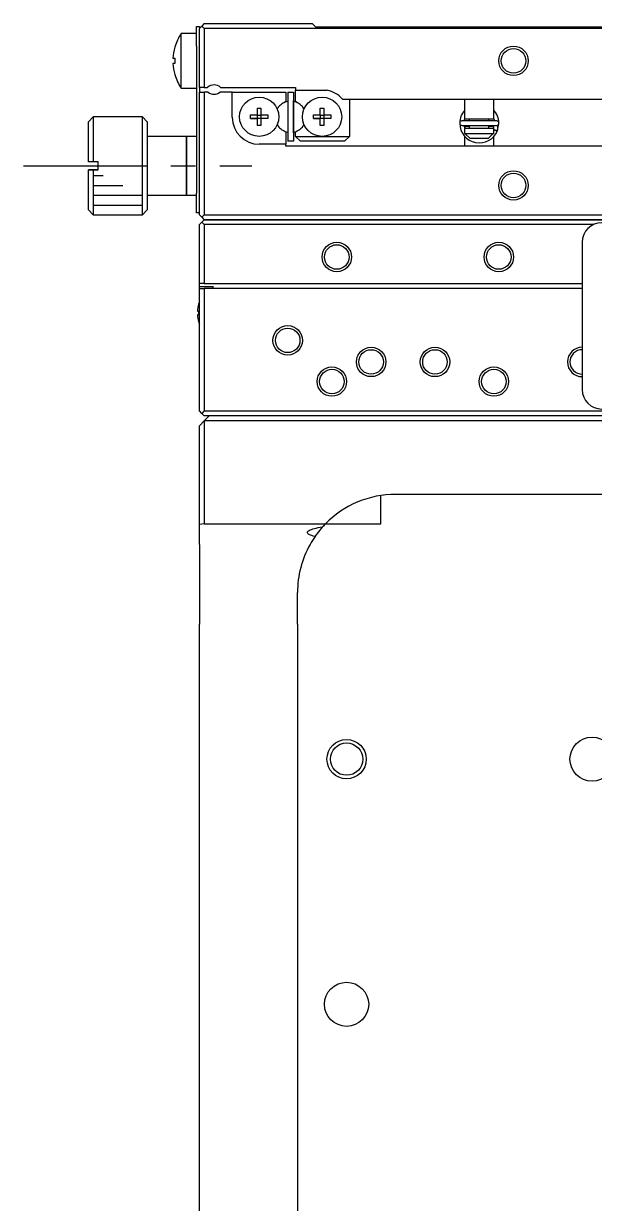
# Model space of a CAD drawing. Extents: x -524 to 387, y 9 to 736.
# Drawn here: x -194 to -135.8, y 615.2 to 735.5 of the extents above; entities that cross this region are included whole.
import ezdxf

# ---------------------------------------------------------------- set-up
doc = ezdxf.new("R2010")
doc.units = 0
doc.header["$LTSCALE"] = 10
doc.linetypes.add('CENTER', pattern=[2, 1.25, -0.25, 0.25, -0.25])
doc.layers.get('0').update_dxf_attribs({"linetype": 'CONTINUOUS'})
doc.layers.add('CENTER', color=1, linetype='CENTER')

msp = doc.modelspace()

# ---------------------------------------------------------------- linework, layer by layer
at = {"color": 7, "linetype": 'CONTINUOUS'}
for p, q in [((-176.37803, 733.171593), (-176.37803, 735.171593)), ((-176.37803, 735.171593), (-176.07803, 735.171593)), ((-175.82803, 735.221593), (-176.07803, 734.971593)), ((-176.07803, 735.171593), (-176.07803, 734.971593)), ((-175.57803, 735.471593), (-175.82803, 735.221593)), ((-175.82803, 735.221593), (-175.57803, 734.971593)), ((-175.57803, 735.471593), (-164.57803, 735.471593)), ((-164.22803, 735.121593), (-164.57803, 735.471593)), ((-107.92803, 735.121593), (-164.22803, 735.121593)), ((-177.920493, 728.871593), (-177.920493, 734.471593)), ((-176.37803, 734.471593), (-177.920493, 734.471593)), ((-176.07803, 728.971593), (-176.07803, 734.971593)), ((-175.57803, 734.971593), (-175.57803, 728.971593)), ((-96.57803, 734.971593), (-175.57803, 734.971593)), ((-178.577403, 733.07374), (-178.571234, 733.070732)), ((-176.37803, 733.171593), (-176.37803, 718.171593)), ((-178.764492, 731.931593), (-178.571234, 731.931593)), ((-178.571234, 731.931593), (-178.571234, 731.411593)), ((-178.571234, 731.411593), (-178.764492, 731.411593)), ((-178.571234, 730.272453), (-178.577403, 730.269445)), ((-177.920493, 728.871593), (-176.37803, 728.871593)), ((-176.07803, 728.971593), (-176.07803, 728.471593)), ((-175.57803, 728.971593), (-176.07803, 728.971593)), ((-176.07803, 715.971593), (-176.07803, 728.471593)), ((-176.07803, 728.471593), (-175.57803, 728.471593)), ((-175.57803, 728.971593), (-175.239468, 728.971593)), ((-175.57803, 728.471593), (-175.57803, 715.971593)), ((-175.17803, 728.471593), (-175.57803, 728.471593)), ((-172.72803, 728.471593), (-173.97803, 728.471593)), ((-173.916592, 728.971593), (-166.27803, 728.971593)), ((-172.72803, 725.921593), (-172.72803, 728.471593)), ((-172.72803, 728.471593), (-167.27803, 728.471593)), ((-167.27803, 728.471593), (-167.27803, 727.516005)), ((-167.07803, 728.471593), (-167.07803, 723.471593)), ((-167.07803, 728.471593), (-166.47803, 728.471593)), ((-166.47803, 728.471593), (-166.47803, 723.471593)), ((-166.47803, 728.471593), (-166.47803, 727.530489)), ((-166.27803, 728.971593), (-166.27803, 728.671593)), ((-166.27803, 728.671593), (-163.056015, 728.671593)), ((-166.27803, 727.516005), (-166.27803, 728.671593)), ((-170.15803, 726.857954), (-169.79803, 726.857954)), ((-170.15803, 726.151593), (-170.15803, 726.857954)), ((-169.79803, 726.857954), (-169.79803, 726.151593)), ((-167.27803, 727.516005), (-167.57178, 727.346408)), ((-166.478028, 727.530488), (-166.478028, 727.621593)), ((-166.478028, 724.321593), (-166.478028, 727.621593)), ((-166.478028, 727.530488), (-166.478028, 727.621593)), ((-166.478028, 727.530488), (-166.478028, 727.621593)), ((-166.478028, 727.530488), (-166.478028, 727.621593)), ((-166.478028, 727.530488), (-166.478028, 727.621593)), ((-166.478028, 727.530488), (-166.478028, 727.621593)), ((-166.478028, 727.530488), (-166.478028, 727.621593)), ((-166.478028, 727.530488), (-166.478028, 727.621593)), ((-166.478028, 727.530488), (-166.478028, 727.621593)), ((-166.478028, 727.530488), (-166.478028, 727.621593)), ((-166.478028, 727.530488), (-166.478028, 727.621593)), ((-166.478028, 727.530488), (-166.478028, 727.621593)), ((-166.478028, 727.530488), (-166.478028, 727.621593)), ((-166.478028, 727.530488), (-166.478028, 727.621593)), ((-166.478028, 727.530488), (-166.478028, 727.621593)), ((-166.478028, 727.530488), (-166.478028, 727.621593)), ((-166.478028, 727.530488), (-166.478028, 727.621593)), ((-166.478028, 727.530488), (-166.478028, 727.621593)), ((-166.478028, 727.530488), (-166.478028, 727.621593)), ((-166.478028, 727.530488), (-166.478028, 727.621593)), ((-166.478028, 727.530488), (-166.478028, 727.621593)), ((-166.478028, 727.530488), (-166.478028, 727.621593)), ((-166.478028, 727.530488), (-166.478028, 727.621593)), ((-166.478028, 727.530488), (-166.478028, 727.621593)), ((-166.478028, 727.530488), (-166.478028, 727.621593)), ((-166.478028, 727.530488), (-166.478028, 727.621593)), ((-166.478028, 727.530488), (-166.478028, 727.621593)), ((-166.478028, 727.530488), (-166.478028, 727.621593)), ((-166.478028, 727.530488), (-166.478028, 727.621593)), ((-166.478028, 727.530488), (-166.478028, 727.621593)), ((-166.478028, 727.530488), (-166.478028, 727.621593)), ((-165.98428, 727.346408), (-166.27803, 727.516005)), ((-163.75803, 726.857954), (-163.39803, 726.857954)), ((-163.75803, 726.151593), (-163.75803, 726.857954)), ((-163.39803, 726.857954), (-163.39803, 726.151593)), ((-161.498968, 727.771593), (-110.657092, 727.771593)), ((-160.77803, 727.771593), (-160.77803, 723.971593)), ((-149.07803, 727.771593), (-149.07803, 725.771593)), ((-146.07803, 725.771593), (-146.07803, 727.771593)), ((-186.87803, 725.971593), (-187.37803, 725.471593)), ((-187.37803, 721.371593), (-187.37803, 725.471593)), ((-186.87803, 725.971593), (-186.87803, 721.371593)), ((-181.87803, 725.971593), (-186.87803, 725.971593)), ((-181.87803, 715.971593), (-181.87803, 725.971593)), ((-181.37803, 725.471593), (-181.87803, 725.971593)), ((-181.37803, 725.471593), (-181.37803, 716.471593)), ((-170.864391, 726.151593), (-170.15803, 726.151593)), ((-170.864391, 725.791593), (-170.864391, 726.151593)), ((-170.15803, 725.791593), (-170.864391, 725.791593)), ((-170.864391, 725.791593), (-170.15803, 725.791593)), ((-170.147658, 726.14122), (-170.15803, 726.151593)), ((-170.147658, 725.801965), (-170.15803, 725.791593)), ((-170.15803, 725.085231), (-170.15803, 725.791593)), ((-170.147658, 726.14122), (-169.808402, 726.14122)), ((-170.147658, 725.801965), (-170.147658, 726.14122)), ((-169.808402, 725.801965), (-170.147658, 725.801965)), ((-169.808402, 726.14122), (-169.79803, 726.151593)), ((-169.808402, 726.14122), (-169.808402, 725.801965)), ((-169.808402, 725.801965), (-169.79803, 725.791593)), ((-169.79803, 726.151593), (-169.091668, 726.151593)), ((-169.79803, 725.791593), (-169.79803, 725.085231)), ((-169.091668, 725.791593), (-169.79803, 725.791593)), ((-169.091668, 725.791593), (-169.79803, 725.791593)), ((-169.091668, 726.151593), (-169.091668, 725.791593)), ((-164.464391, 726.151593), (-163.75803, 726.151593)), ((-164.464391, 725.791593), (-164.464391, 726.151593)), ((-163.75803, 725.791593), (-164.464391, 725.791593)), ((-164.464391, 725.791593), (-163.75803, 725.791593)), ((-163.747658, 726.14122), (-163.75803, 726.151593)), ((-163.747658, 725.801965), (-163.75803, 725.791593)), ((-163.75803, 725.085231), (-163.75803, 725.791593)), ((-163.747658, 726.14122), (-163.408402, 726.14122)), ((-163.747658, 725.801965), (-163.747658, 726.14122)), ((-163.408402, 725.801965), (-163.747658, 725.801965)), ((-163.408402, 726.14122), (-163.39803, 726.151593)), ((-163.408402, 726.14122), (-163.408402, 725.801965)), ((-163.408402, 725.801965), (-163.39803, 725.791593)), ((-163.39803, 726.151593), (-162.691668, 726.151593)), ((-163.39803, 725.791593), (-163.39803, 725.085231)), ((-162.691668, 725.791593), (-163.39803, 725.791593)), ((-162.691668, 725.791593), (-163.39803, 725.791593)), ((-162.691668, 726.151593), (-162.691668, 725.791593)), ((-145.784717, 725.541858), (-149.334717, 725.541858)), ((-149.094009, 725.541912), (-149.042426, 725.771685)), ((-149.07803, 725.771593), (-146.07803, 725.771593)), ((-148.57803, 725.771593), (-148.57803, 725.541858)), ((-146.57803, 725.541858), (-146.57803, 725.771593)), ((-146.077199, 725.771839), (-146.025112, 725.54191)), ((-169.79803, 725.085231), (-170.15803, 725.085231)), ((-167.57178, 724.596777), (-167.27803, 724.427181)), ((-167.27803, 724.427181), (-167.27803, 723.171593)), ((-166.47803, 724.412697), (-166.47803, 723.471593)), ((-166.478028, 724.321593), (-166.478028, 724.412697)), ((-166.478028, 724.321593), (-166.478028, 724.412697)), ((-166.478028, 724.321593), (-166.478028, 724.412697)), ((-166.478028, 724.321593), (-166.478028, 724.412697)), ((-166.478028, 724.321593), (-166.478028, 724.412697)), ((-166.478028, 724.321593), (-166.478028, 724.412697)), ((-166.478028, 724.321593), (-166.478028, 724.412697)), ((-166.478028, 724.321593), (-166.478028, 724.412697)), ((-166.478028, 724.321593), (-166.478028, 724.412697)), ((-166.478028, 724.321593), (-166.478028, 724.412697)), ((-166.478028, 724.321593), (-166.478028, 724.412697)), ((-166.478028, 724.321593), (-166.478028, 724.412697)), ((-166.478028, 724.321593), (-166.478028, 724.412697)), ((-166.478028, 724.321593), (-166.478028, 724.412697)), ((-166.478028, 724.321593), (-166.478028, 724.412697)), ((-166.478028, 724.321593), (-166.478028, 724.412697)), ((-166.478028, 724.321593), (-166.478028, 724.412697)), ((-166.478028, 724.321593), (-166.478028, 724.412697)), ((-166.478028, 724.321593), (-166.478028, 724.412697)), ((-166.478028, 724.321593), (-166.478028, 724.412697)), ((-166.478028, 724.321593), (-166.478028, 724.412697)), ((-166.478028, 724.321593), (-166.478028, 724.412697)), ((-166.478028, 724.321593), (-166.478028, 724.412697)), ((-166.478028, 724.321593), (-166.478028, 724.412697)), ((-166.27803, 724.427181), (-165.98428, 724.596777)), ((-166.27803, 723.971593), (-166.27803, 724.427181)), ((-163.39803, 725.085231), (-163.75803, 725.085231)), ((-149.42546, 724.600864), (-149.404824, 724.545121)), ((-149.403898, 724.545593), (-149.390945, 724.515335)), ((-149.334717, 725.091858), (-145.784717, 725.091858)), ((-149.011374, 724.771507), (-149.094336, 725.091841)), ((-146.07803, 724.771593), (-149.07803, 724.771593)), ((-149.07803, 724.771593), (-149.07803, 724.271593)), ((-149.07803, 724.271593), (-149.023713, 724.271593)), ((-149.023713, 724.271593), (-146.132347, 724.271593)), ((-148.494545, 723.771593), (-149.023713, 724.271593)), ((-149.010238, 724.825385), (-149.009681, 724.83901)), ((-149.010095, 724.811752), (-149.010238, 724.825385)), ((-149.009253, 724.798148), (-149.010095, 724.811752)), ((-149.009681, 724.83901), (-149.008426, 724.852589)), ((-149.007715, 724.78461), (-149.009253, 724.798148)), ((-149.008426, 724.852589), (-149.006476, 724.866087)), ((-149.005565, 724.771591), (-149.007715, 724.78461)), ((-149.006476, 724.866087), (-149.003837, 724.879467)), ((-149.003837, 724.879467), (-149.000517, 724.892693)), ((-149.000517, 724.892693), (-148.996527, 724.90573)), ((-148.996527, 724.90573), (-148.991877, 724.918544)), ((-148.991877, 724.918544), (-148.986583, 724.9311)), ((-148.986583, 724.9311), (-148.980661, 724.943367)), ((-148.980661, 724.943367), (-148.974127, 724.955314)), ((-148.974127, 724.955314), (-148.967001, 724.96691)), ((-148.967001, 724.96691), (-148.959303, 724.978128)), ((-148.57803, 724.971593), (-148.964262, 724.971593)), ((-148.959303, 724.978128), (-148.951056, 724.988939)), ((-148.951056, 724.988939), (-148.942282, 724.999319)), ((-148.942282, 724.999319), (-148.933005, 725.009243)), ((-148.933005, 725.009243), (-148.923251, 725.018688)), ((-148.923251, 725.018688), (-148.913046, 725.027633)), ((-148.913046, 725.027633), (-148.902416, 725.036059)), ((-148.902416, 725.036059), (-148.891389, 725.043945)), ((-148.891389, 725.043945), (-148.879993, 725.051277)), ((-148.879993, 725.051277), (-148.868256, 725.058038)), ((-148.868256, 725.058038), (-148.856208, 725.064214)), ((-148.856208, 725.064214), (-148.843878, 725.069793)), ((-148.843878, 725.069793), (-148.831296, 725.074762)), ((-148.831296, 725.074762), (-148.818491, 725.079113)), ((-148.818491, 725.079113), (-148.805496, 725.082837)), ((-148.805496, 725.082837), (-148.792339, 725.085925)), ((-148.792339, 725.085925), (-148.779052, 725.088373)), ((-148.779052, 725.088373), (-148.765666, 725.090176)), ((-148.765666, 725.090176), (-148.752212, 725.09133)), ((-148.752212, 725.09133), (-148.738721, 725.091834)), ((-148.738721, 725.091834), (-148.735165, 725.091858)), ((-148.57803, 725.091858), (-148.57803, 724.771593)), ((-146.132347, 724.271593), (-146.661515, 723.771593)), ((-146.57803, 724.771593), (-146.57803, 725.091858)), ((-146.155306, 724.971593), (-146.57803, 724.971593)), ((-146.384269, 725.091858), (-146.371483, 725.09156)), ((-146.371483, 725.09156), (-146.358019, 725.090612)), ((-146.358019, 725.090612), (-146.344617, 725.089015)), ((-146.344617, 725.089015), (-146.33131, 725.086774)), ((-146.33131, 725.086774), (-146.318127, 725.083893)), ((-146.318127, 725.083893), (-146.305099, 725.080378)), ((-146.305099, 725.080378), (-146.292257, 725.076238)), ((-146.292257, 725.076238), (-146.27963, 725.071479)), ((-146.27963, 725.071479), (-146.267248, 725.066113)), ((-146.267248, 725.066113), (-146.25514, 725.060151)), ((-146.25514, 725.060151), (-146.243335, 725.053605)), ((-146.243335, 725.053605), (-146.231861, 725.046489)), ((-146.231861, 725.046489), (-146.220747, 725.038818)), ((-146.220747, 725.038818), (-146.210019, 725.030608)), ((-146.210019, 725.030608), (-146.199705, 725.021877)), ((-146.199705, 725.021877), (-146.18983, 725.012644)), ((-146.18983, 725.012644), (-146.180421, 725.00293)), ((-146.180421, 725.00293), (-146.171501, 724.992755)), ((-146.171501, 724.992755), (-146.163095, 724.982144)), ((-146.163095, 724.982144), (-146.155226, 724.97112)), ((-146.155226, 724.97112), (-146.147914, 724.959709)), ((-146.147914, 724.959709), (-146.141182, 724.947939)), ((-146.141182, 724.947939), (-146.135047, 724.935836)), ((-146.135047, 724.935836), (-146.129529, 724.923432)), ((-146.132347, 724.271593), (-146.07803, 724.271593)), ((-146.129529, 724.923432), (-146.124644, 724.910756)), ((-146.124644, 724.910756), (-146.120406, 724.897841)), ((-146.120406, 724.897841), (-146.11683, 724.88472)), ((-146.11683, 724.88472), (-146.113926, 724.871426)), ((-146.113926, 724.871426), (-146.111704, 724.857994)), ((-146.112974, 724.776535), (-146.113871, 724.771578)), ((-146.111019, 724.790032), (-146.112974, 724.776535)), ((-146.111704, 724.857994), (-146.110172, 724.844461)), ((-146.109759, 724.80361), (-146.111019, 724.790032)), ((-146.110172, 724.844461), (-146.109336, 724.830861)), ((-146.109197, 724.817232), (-146.109759, 724.80361)), ((-146.109336, 724.830861), (-146.109197, 724.817232)), ((-145.975972, 724.612544), (-146.078044, 724.66468)), ((-146.07803, 724.271593), (-146.07803, 724.771593)), ((-146.07803, 724.675153), (-146.06691, 724.668844)), ((-146.06691, 724.668844), (-146.054922, 724.662314)), ((-146.054922, 724.662314), (-146.042136, 724.655601)), ((-146.042136, 724.655601), (-146.028631, 724.648747)), ((-146.028631, 724.648747), (-146.014488, 724.641791)), ((-146.014488, 724.641791), (-145.99979, 724.634775)), ((-145.99979, 724.634775), (-145.984626, 724.627743)), ((-145.984626, 724.627743), (-145.969088, 724.620736)), ((-145.719415, 724.536226), (-145.975972, 724.612544)), ((-145.969088, 724.620736), (-145.953268, 724.613795)), ((-145.953268, 724.613795), (-145.937262, 724.606964)), ((-145.937262, 724.606964), (-145.921166, 724.600282)), ((-145.921166, 724.600282), (-145.905075, 724.59379)), ((-145.905075, 724.59379), (-145.889088, 724.587526)), ((-145.889088, 724.587526), (-145.873299, 724.58153)), ((-145.873299, 724.58153), (-145.857803, 724.575835)), ((-145.857803, 724.575835), (-145.842695, 724.570477)), ((-145.842695, 724.570477), (-145.828063, 724.565488)), ((-145.828063, 724.565488), (-145.813996, 724.560898)), ((-145.813996, 724.560898), (-145.800579, 724.556733)), ((-145.800579, 724.556733), (-145.787892, 724.55302)), ((-145.787892, 724.55302), (-145.776011, 724.549781)), ((-145.776011, 724.549781), (-145.765007, 724.547034)), ((-145.765007, 724.547034), (-145.754947, 724.544797)), ((-145.754947, 724.544797), (-145.745891, 724.543083)), ((-145.745891, 724.543083), (-145.737893, 724.541902)), ((-145.737893, 724.541902), (-145.731001, 724.541261)), ((-145.733937, 724.502998), (-145.71678, 724.542646)), ((-145.731001, 724.541261), (-145.725257, 724.541164)), ((-145.725257, 724.541164), (-145.720695, 724.541612)), ((-145.720695, 724.541612), (-145.715107, 724.544268)), ((-145.715867, 725.100614), (-145.716645, 725.102445)), ((-145.70274, 725.067313), (-145.715867, 725.100614)), ((-145.715107, 724.544268), (-145.71461, 724.545121)), ((-145.71461, 724.545121), (-145.702273, 724.576708)), ((-145.691294, 725.03341), (-145.70274, 725.067313)), ((-145.702273, 724.576708), (-145.690887, 724.610639)), ((-145.694934, 724.596955), (-145.561185, 725.288201)), ((-145.681557, 724.998988), (-145.691294, 725.03341)), ((-145.690887, 724.610639), (-145.681212, 724.645088)), ((-145.673551, 724.964131), (-145.681557, 724.998988)), ((-145.681212, 724.645088), (-145.673272, 724.679968)), ((-145.667296, 724.928924), (-145.673551, 724.964131)), ((-145.673272, 724.679968), (-145.667084, 724.715192)), ((-145.662807, 724.893454), (-145.667296, 724.928924)), ((-145.667084, 724.715192), (-145.662665, 724.750675)), ((-145.660094, 724.857806), (-145.662807, 724.893454)), ((-145.662665, 724.750675), (-145.660023, 724.78633)), ((-145.659166, 724.822069), (-145.660094, 724.857806)), ((-145.660023, 724.78633), (-145.659166, 724.822069)), ((-177.37803, 723.971593), (-181.37803, 723.971593)), ((-177.37803, 717.971593), (-177.37803, 723.971593)), ((-177.37803, 723.971593), (-177.37803, 717.971593)), ((-176.37803, 723.971593), (-177.37803, 723.971593)), ((-167.27803, 723.171593), (-169.97803, 723.171593)), ((-167.27803, 722.971593), (-167.27803, 723.171593)), ((-166.47803, 723.471593), (-167.07803, 723.471593)), ((-165.77803, 723.471593), (-166.27803, 723.971593)), ((-166.27803, 723.971593), (-163.57803, 723.971593)), ((-161.27803, 723.471593), (-165.77803, 723.471593)), ((-163.57803, 723.971593), (-160.77803, 723.971593)), ((-160.77803, 723.971593), (-161.27803, 723.471593)), ((-149.07803, 724.016795), (-149.07803, 722.971593)), ((-146.661515, 723.771593), (-148.494545, 723.771593)), ((-146.07803, 722.971593), (-146.07803, 723.975275)), ((-104.87803, 722.971593), (-167.27803, 722.971593)), ((-186.87803, 721.371593), (-187.37803, 721.371593)), ((-186.37803, 721.371593), (-186.87803, 721.371593)), ((-186.37803, 720.571593), (-186.37803, 721.371593)), ((-186.87803, 720.571593), (-187.37803, 720.571593)), ((-187.37803, 720.571593), (-186.87803, 720.571593)), ((-187.37803, 716.471593), (-187.37803, 720.571593)), ((-186.37803, 720.571593), (-186.87803, 720.571593)), ((-186.87803, 720.571593), (-186.87803, 715.971593)), ((-186.87803, 720.571593), (-186.37803, 720.571593)), ((-181.37803, 717.971593), (-177.37803, 717.971593)), ((-177.37803, 717.971593), (-176.37803, 717.971593)), ((-176.37803, 716.171593), (-176.37803, 718.171593)), ((-187.37803, 716.471593), (-186.87803, 715.971593)), ((-186.87803, 715.971593), (-181.87803, 715.971593)), ((-181.87803, 715.971593), (-181.37803, 716.471593)), ((-176.07803, 716.171593), (-176.37803, 716.171593)), ((-175.82803, 715.721593), (-176.07803, 715.971593)), ((-175.57803, 715.971593), (-175.82803, 715.721593)), ((-175.57803, 715.971593), (-96.57803, 715.971593)), ((-176.07803, 714.971593), (-175.82803, 715.221593)), ((-176.07803, 708.971593), (-176.07803, 714.971593)), ((-175.82803, 715.721593), (-175.57803, 715.471593)), ((-175.82803, 715.221593), (-175.57803, 715.471593)), ((-175.57803, 714.971593), (-175.82803, 715.221593)), ((-175.57803, 715.471593), (-96.57803, 715.471593)), ((-96.57803, 715.471593), (-175.57803, 715.471593)), ((-175.57803, 714.971593), (-175.57803, 708.971593)), ((-135.94981, 714.971593), (-175.57803, 714.971593)), ((-137.07803, 713.171593), (-137.07803, 698.171593)), ((-175.57803, 708.971593), (-176.07803, 708.971593)), ((-176.07803, 708.671593), (-176.07803, 708.971593)), ((-176.07803, 708.671593), (-174.67803, 708.671593)), ((-176.07803, 708.471593), (-176.07803, 708.671593)), ((-175.57803, 708.971593), (-137.07803, 708.971593)), ((-174.67803, 708.471593), (-174.67803, 708.671593)), ((-176.07803, 695.971593), (-176.07803, 708.471593)), ((-176.07803, 708.471593), (-175.57803, 708.471593)), ((-175.57803, 708.471593), (-175.57803, 695.971593)), ((-137.07803, 708.471593), (-175.57803, 708.471593)), ((-176.152174, 706.860209), (-176.147552, 706.857954)), ((-176.267889, 706.151593), (-176.147552, 706.151593)), ((-176.147552, 705.791593), (-176.267889, 705.791593)), ((-176.147552, 705.085231), (-176.152174, 705.082977)), ((-176.147552, 706.151593), (-176.147552, 705.791593)), ((-175.82803, 695.721593), (-176.07803, 695.971593)), ((-175.57803, 695.971593), (-175.82803, 695.721593)), ((-175.57803, 695.471593), (-175.82803, 695.721593)), ((-175.57803, 695.971593), (-121.07803, 695.971593)), ((-175.57803, 694.971593), (-175.07803, 695.471593)), ((-96.57803, 695.471593), (-175.57803, 695.471593)), ((-176.07803, 694.471593), (-175.57803, 694.971593)), ((-176.07803, 684.383429), (-176.07803, 694.471593)), ((-175.57803, 694.971593), (-175.57803, 684.471593)), ((-96.57803, 694.971593), (-175.57803, 694.971593)), ((-157.57803, 684.471593), (-157.57803, 687.358453)), ((-116.07803, 687.471593), (-156.07803, 687.471593)), ((-175.57803, 684.471593), (-176.07803, 684.383429)), ((-176.07803, 682.355907), (-176.07803, 684.383429)), ((-175.57803, 684.471593), (-163.219458, 684.471593)), ((-165.07803, 683.589958), (-165.066451, 683.643584)), ((-165.065381, 683.533911), (-165.07803, 683.589958)), ((-165.066451, 683.643584), (-165.031782, 683.6969)), ((-165.027513, 683.478219), (-165.065381, 683.533911)), ((-165.031782, 683.6969), (-164.974224, 683.749596)), ((-164.964667, 683.423233), (-165.027513, 683.478219)), ((-164.974224, 683.749596), (-164.89411, 683.801369)), ((-164.87724, 683.369302), (-164.964667, 683.423233)), ((-164.89411, 683.801369), (-164.791903, 683.851917)), ((-164.765784, 683.316766), (-164.87724, 683.369302)), ((-164.791903, 683.851917), (-164.668196, 683.900949)), ((-164.631004, 683.265959), (-164.765784, 683.316766)), ((-164.668196, 683.900949), (-164.523703, 683.948181)), ((-164.523703, 683.948181), (-164.359263, 683.993338)), ((-164.359263, 683.993338), (-164.175827, 684.036161)), ((-164.295027, 683.170799), (-163.536175, 684.13313)), ((-164.175827, 684.036161), (-163.974457, 684.0764)), ((-163.974457, 684.0764), (-163.756319, 684.113823)), ((-163.756319, 684.113823), (-163.522675, 684.148213)), ((-163.218955, 684.471593), (-157.57803, 684.471593)), ((-176.07803, 682.355907), (-176.07803, 674.244311)), ((-164.473754, 683.2172), (-164.631004, 683.265959)), ((-164.295027, 683.170799), (-164.473754, 683.2172)), ((-166.07803, 674.244311), (-166.07803, 677.471593)), ((-176.07803, 596.471593), (-176.07803, 674.244311)), ((-166.07803, 674.244311), (-166.07803, 595.471593))]:
    msp.add_line(p, q, dxfattribs=at)
at = {"color": 3, "linetype": 'CONTINUOUS'}
for p, q in [((-186.87803, 719.971593), (-185.87803, 719.971593)), ((-186.87803, 718.971593), (-183.87803, 718.971593)), ((-186.87803, 717.971593), (-181.87803, 717.971593)), ((-186.87803, 716.971593), (-181.87803, 716.971593))]:
    msp.add_line(p, q, dxfattribs=at)
for centre, radius in [((-144.07803, 731.671593), 1.5), ((-144.07803, 718.971593), 1.5), ((-162.07803, 711.671593), 1.5), ((-145.57803, 711.671593), 1.5), ((-167.07803, 703.171593), 1.5), ((-158.57803, 700.971593), 1.5), ((-152.07803, 700.971593), 1.5), ((-162.57803, 698.971593), 1.5), ((-146.07803, 698.971593), 1.5), ((-161.07803, 660.471593), 2)]:
    msp.add_circle(centre, radius, dxfattribs=at)
at = {"color": 7, "linetype": 'CONTINUOUS'}
for centre, radius in [((-144.07803, 731.671593), 1.25), ((-169.97803, 725.971593), 2), ((-163.57803, 725.971593), 2), ((-144.07803, 718.971593), 1.25), ((-162.07803, 711.671593), 1.25), ((-145.57803, 711.671593), 1.25), ((-167.07803, 703.171593), 1.25), ((-158.57803, 700.971593), 1.25), ((-152.07803, 700.971593), 1.25), ((-162.57803, 698.971593), 1.25), ((-146.07803, 698.971593), 1.25), ((-161.07803, 660.471593), 1.65), ((-136.07803, 660.471593), 2.25), ((-161.07803, 635.471593), 2.25)]:
    msp.add_circle(centre, radius, dxfattribs=at)
for centre, radius, start, end in [((-173.77803, 731.671593), 5, 145.944202, 163.714157), ((-173.77803, 731.671593), 4.993235, 163.727445, 177.015233), ((-173.77803, 731.671593), 4.993235, 182.984767, 196.272555), ((-173.77803, 731.671593), 5, 196.285843, 214.055798), ((-174.57803, 728.221593), 1, 48.590378, 131.409622), ((-174.57803, 729.271593), 1, 233.130102, 306.869898), ((-163.57803, 725.971593), 2.75, 40.885193, 79.057501), ((-166.66322, 725.856593), 1.75, 134.995594, 148.113496), ((-166.778029, 725.971593), 1.5875, 135.000025, 149.566818), ((-166.77803, 725.971593), 1.5875, 120, 135), ((-166.778029, 725.971593), 1.5875, 100.893009, 120), ((-166.778029, 725.971593), 1.5875, 60, 79.10691), ((-166.77803, 725.971593), 1.5875, 45, 60), ((-166.89284, 725.856593), 1.75, 31.886504, 45.004406), ((-166.778029, 725.971593), 1.5875, 30.433263, 45.000025), ((-147.564381, 725.318368), 1.994033, 139.400601, 179.230412), ((-147.563559, 725.315346), 2.002667, 0.777946, 42.110892), ((-169.97803, 725.921593), 2.75, 180, 270), ((-149.334717, 725.316858), 0.225, 90, 270), ((-145.784717, 725.316858), 0.225, 270, 90), ((-166.66322, 726.086593), 1.75, 211.886504, 225.004406), ((-166.778029, 725.971593), 1.5875, 210.433182, 224.999975), ((-166.77803, 725.971593), 1.5875, 225, 240), ((-166.778029, 725.971593), 1.5875, 240, 259.106911), ((-166.778029, 725.971593), 1.5875, 280.893045, 300), ((-166.77803, 725.971593), 1.5875, 300, 315), ((-166.89284, 726.086593), 1.75, 314.995594, 328.113496), ((-166.778029, 725.971593), 1.5875, 314.999975, 329.566737), ((-147.559556, 725.317218), 1.998953, 180.830461, 337.286566), ((-135.07803, 713.171593), 2, 90, 180), ((-173.07803, 705.971593), 3.194933, 163.893288, 176.770291), ((-173.07803, 705.971593), 3.2, 159.635865, 163.877467), ((-173.07803, 705.971593), 3.194933, 183.229709, 196.106712), ((-173.07803, 705.971593), 3.2, 196.122533, 200.364135), ((-137.07803, 700.971593), 1.25, 90, 180), ((-137.07803, 700.971593), 1.25, 180, 270), ((-135.07803, 698.171593), 2, 180, 270), ((-156.07803, 677.471593), 10, 90, 135.572996), ((-156.07803, 677.471593), 10, 135.572996, 138.113123), ((-156.077828, 677.47154), 10.000202, 150.762765, 179.999698), ((-156.07803, 677.471593), 10, 145.255309, 150.762462)]:
    msp.add_arc(centre, radius, start, end, dxfattribs=at)
at = {"color": 3, "linetype": 'CONTINUOUS'}
msp.add_arc((-137.07803, 700.971593), 1.5, 90, 270, dxfattribs=at)
at = {"layer": 'CENTER', "color": 1, "linetype": 'CENTER'}
msp.add_line((-193.97803, 720.971593), (-170.72803, 720.971593), dxfattribs=at)

doc.saveas('drawing.dxf')
